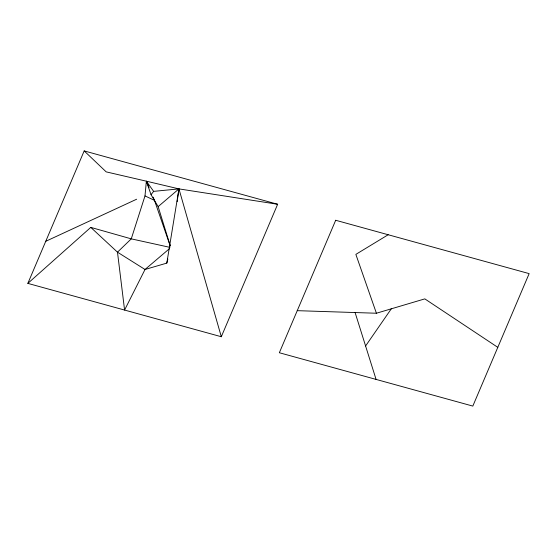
<?xml version="1.0" encoding="UTF-8"?>
<svg xmlns="http://www.w3.org/2000/svg" width="557" height="557" viewBox="0 0 557 557"><rect width="100%" height="100%" fill="white"/><g stroke="black" fill="none" stroke-linecap="round" stroke-linejoin="round"><path stroke-width="0.84" d="M169.46 248.673L145.022 269.484L124.58 310.054L117.485 252.175L131.264 238.856L144.994 195.918L146.366 181.185L106.178 171.869L84.184 150.912L27.85 283.381L221.31 336.734L277.651 204.259L84.184 150.912M177.175 201.648L177.411 199.949M177.648 198.243L178.95 188.893L147.201 181.38M27.85 283.381L90.784 227.381L117.485 252.175L145.022 269.484L166.808 263.106L178.95 188.893L277.651 204.259M166.808 263.106L167.852 259.012M365.594 345.981L391.286 308.822M170.282 245.909L158.146 206.626L151.038 194.678L153.635 191.364L178.95 188.893L221.31 336.734M158.146 206.626L178.95 188.893M388.187 234.748L355.853 254.382L376.414 313.236L424.817 298.879L497.798 347.345M45.744 241.306L136.646 199.218M297.243 310.667L376.414 313.236M169.941 247.364L131.264 238.856L90.784 227.381M144.994 195.918L154.491 200.36L170.219 245.922M151.038 194.678L146.366 181.185L153.635 191.364M146.366 181.185L149.074 187.577M153.133 197.164L154.491 200.36M355.101 312.547L376.079 379.414M335.69 220.266L279.349 352.741L472.816 406.088L529.15 273.619L335.69 220.266"/></g></svg>
